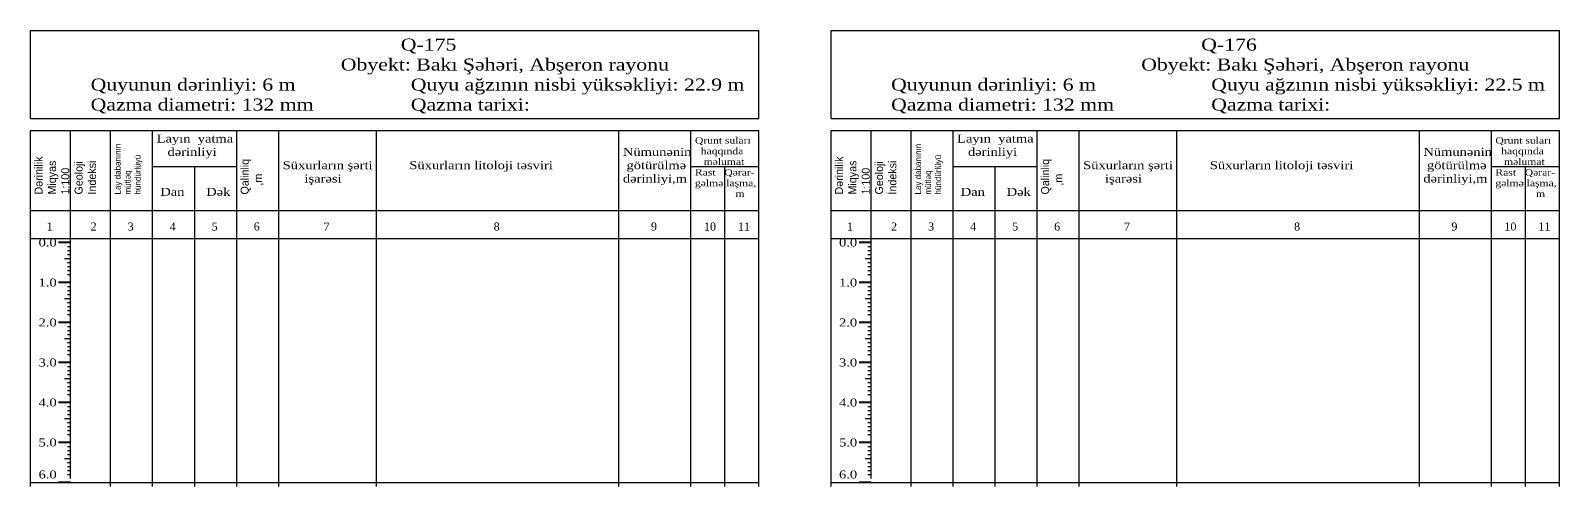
# Model space of a CAD drawing. Header units: metres. Extents: x -12 to 2972, y -44 to 382.
# Drawn here: x 390 to 772, y 258 to 372 of the extents above; entities that cross this region are included whole.
import ezdxf

# ---------------------------------------------------------------- set-up
doc = ezdxf.new("R2010")
doc.units = ezdxf.units.M
doc.styles.add('Times New Roman', font='Times New Roman')
doc.styles.add('Times New Roman_Bold', font='Times New Roman', dxfattribs={"width": 1.2})

msp = doc.modelspace()

# ---------------------------------------------------------------- linework, layer by layer
at = {"color": 7}
for p, q in [((390, 372), (572, 372)), ((390, 350), (390, 372)), ((572, 350), (572, 372)), ((590, 372), (772, 372)), ((590, 350), (590, 372)), ((772, 350), (772, 372)), ((390, 350), (572, 350)), ((590, 350), (772, 350)), ((390, 347), (572, 347)), ((390, 258), (390, 347)), ((400, 320), (400, 347)), ((410, 258), (410, 347)), ((420.5, 258), (420.5, 347)), ((441.5, 258), (441.5, 347)), ((452, 258), (452, 347)), ((476.4, 258), (476.4, 347)), ((537, 258), (537, 347)), ((555, 258), (555, 347)), ((572, 259), (572, 347)), ((572, 258), (572, 347)), ((590, 347), (772, 347)), ((590, 258), (590, 347)), ((600, 320), (600, 347)), ((610, 258), (610, 347)), ((620.5, 258), (620.5, 347)), ((641.5, 258), (641.5, 347)), ((652, 258), (652, 347)), ((676.4, 258), (676.4, 347)), ((737, 258), (737, 347)), ((755, 258), (755, 347)), ((772, 259), (772, 347)), ((772, 258), (772, 347)), ((420.5, 338), (441.5, 338)), ((431, 258), (431, 338)), ((555, 338), (572, 338)), ((563.5, 258), (563.5, 338)), ((620.5, 338), (641.5, 338)), ((631, 258), (631, 338)), ((755, 338), (772, 338)), ((763.5, 258), (763.5, 338)), ((390, 327), (572, 327)), ((590, 327), (772, 327)), ((390, 320), (572, 320)), ((590, 320), (772, 320)), ((390, 259), (572, 259)), ((590, 259), (772, 259))]:
    msp.add_line(p, q, dxfattribs=at)
for p, q in [((397, 319.19), (400, 319.19)), ((397, 319.18), (400, 319.18)), ((397, 319.17), (400, 319.17)), ((397, 319.16), (400, 319.16)), ((397, 319.15), (400, 319.15)), ((397, 319.14), (400, 319.14)), ((397, 319.13), (400, 319.13)), ((397, 319.12), (400, 319.12)), ((397, 319.11), (400, 319.11)), ((397, 319.1), (400, 319.1)), ((397, 319.09), (400, 319.09)), ((397, 319.08), (400, 319.08)), ((397, 319.07), (400, 319.07)), ((397, 319.06), (400, 319.06)), ((397, 319.05), (400, 319.05)), ((397, 319.04), (400, 319.04)), ((397, 319.03), (400, 319.03)), ((397, 319.02), (400, 319.02)), ((397, 319.01), (400, 319.01)), ((397, 319), (400, 319)), ((399.2, 319), (400, 319)), ((399.2, 318), (400, 318)), ((400, 260), (400, 320)), ((597, 319.19), (600, 319.19)), ((597, 319.18), (600, 319.18)), ((597, 319.17), (600, 319.17)), ((597, 319.16), (600, 319.16)), ((597, 319.15), (600, 319.15)), ((597, 319.14), (600, 319.14)), ((597, 319.13), (600, 319.13)), ((597, 319.12), (600, 319.12)), ((597, 319.11), (600, 319.11)), ((597, 319.1), (600, 319.1)), ((597, 319.09), (600, 319.09)), ((597, 319.08), (600, 319.08)), ((597, 319.07), (600, 319.07)), ((597, 319.06), (600, 319.06)), ((597, 319.05), (600, 319.05)), ((597, 319.04), (600, 319.04)), ((597, 319.03), (600, 319.03)), ((597, 319.02), (600, 319.02)), ((597, 319.01), (600, 319.01)), ((597, 319), (600, 319)), ((599.2, 319), (600, 319)), ((599.2, 318), (600, 318)), ((600, 260), (600, 320)), ((398.5, 315), (400, 315)), ((399.2, 317), (400, 317)), ((399.2, 316), (400, 316)), ((399.2, 314), (400, 314)), ((598.5, 315), (600, 315)), ((599.2, 317), (600, 317)), ((599.2, 316), (600, 316)), ((599.2, 314), (600, 314)), ((399.2, 313), (400, 313)), ((399.2, 312), (400, 312)), ((399.2, 311), (400, 311)), ((599.2, 313), (600, 313)), ((599.2, 312), (600, 312)), ((599.2, 311), (600, 311)), ((397, 309.19), (400, 309.19)), ((397, 309.18), (400, 309.18)), ((397, 309.17), (400, 309.17)), ((397, 309.16), (400, 309.16)), ((397, 309.15), (400, 309.15)), ((397, 309.14), (400, 309.14)), ((397, 309.13), (400, 309.13)), ((397, 309.12), (400, 309.12)), ((397, 309.11), (400, 309.11)), ((397, 309.1), (400, 309.1)), ((397, 309.09), (400, 309.09)), ((397, 309.08), (400, 309.08)), ((397, 309.07), (400, 309.07)), ((397, 309.06), (400, 309.06)), ((397, 309.05), (400, 309.05)), ((397, 309.04), (400, 309.04)), ((397, 309.03), (400, 309.03)), ((397, 309.02), (400, 309.02)), ((397, 309.01), (400, 309.01)), ((397, 309), (400, 309)), ((399.2, 309), (400, 309)), ((399.2, 308), (400, 308)), ((399.2, 307), (400, 307)), ((399.2, 306), (400, 306)), ((597, 309.19), (600, 309.19)), ((597, 309.18), (600, 309.18)), ((597, 309.17), (600, 309.17)), ((597, 309.16), (600, 309.16)), ((597, 309.15), (600, 309.15)), ((597, 309.14), (600, 309.14)), ((597, 309.13), (600, 309.13)), ((597, 309.12), (600, 309.12)), ((597, 309.11), (600, 309.11)), ((597, 309.1), (600, 309.1)), ((597, 309.09), (600, 309.09)), ((597, 309.08), (600, 309.08)), ((597, 309.07), (600, 309.07)), ((597, 309.06), (600, 309.06)), ((597, 309.05), (600, 309.05)), ((597, 309.04), (600, 309.04)), ((597, 309.03), (600, 309.03)), ((597, 309.02), (600, 309.02)), ((597, 309.01), (600, 309.01)), ((597, 309), (600, 309)), ((599.2, 309), (600, 309)), ((599.2, 308), (600, 308)), ((599.2, 307), (600, 307)), ((599.2, 306), (600, 306)), ((398.5, 305), (400, 305)), ((399.2, 304), (400, 304)), ((399.2, 303), (400, 303)), ((399.2, 302), (400, 302)), ((598.5, 305), (600, 305)), ((599.2, 304), (600, 304)), ((599.2, 303), (600, 303)), ((599.2, 302), (600, 302)), ((397, 299.19), (400, 299.19)), ((397, 299.18), (400, 299.18)), ((397, 299.17), (400, 299.17)), ((397, 299.16), (400, 299.16)), ((397, 299.15), (400, 299.15)), ((397, 299.14), (400, 299.14)), ((397, 299.13), (400, 299.13)), ((397, 299.12), (400, 299.12)), ((397, 299.11), (400, 299.11)), ((397, 299.1), (400, 299.1)), ((397, 299.09), (400, 299.09)), ((397, 299.08), (400, 299.08)), ((397, 299.07), (400, 299.07)), ((397, 299.06), (400, 299.06)), ((397, 299.05), (400, 299.05)), ((397, 299.04), (400, 299.04)), ((397, 299.03), (400, 299.03)), ((397, 299.02), (400, 299.02)), ((397, 299.01), (400, 299.01)), ((397, 299), (400, 299)), ((399.2, 301), (400, 301)), ((399.2, 299), (400, 299)), ((399.2, 298), (400, 298)), ((597, 299.19), (600, 299.19)), ((597, 299.18), (600, 299.18)), ((597, 299.17), (600, 299.17)), ((597, 299.16), (600, 299.16)), ((597, 299.15), (600, 299.15)), ((597, 299.14), (600, 299.14)), ((597, 299.13), (600, 299.13)), ((597, 299.12), (600, 299.12)), ((597, 299.11), (600, 299.11)), ((597, 299.1), (600, 299.1)), ((597, 299.09), (600, 299.09)), ((597, 299.08), (600, 299.08)), ((597, 299.07), (600, 299.07)), ((597, 299.06), (600, 299.06)), ((597, 299.05), (600, 299.05)), ((597, 299.04), (600, 299.04)), ((597, 299.03), (600, 299.03)), ((597, 299.02), (600, 299.02)), ((597, 299.01), (600, 299.01)), ((597, 299), (600, 299)), ((599.2, 301), (600, 301)), ((599.2, 299), (600, 299)), ((599.2, 298), (600, 298)), ((398.5, 295), (400, 295)), ((399.2, 297), (400, 297)), ((399.2, 296), (400, 296)), ((598.5, 295), (600, 295)), ((599.2, 297), (600, 297)), ((599.2, 296), (600, 296)), ((399.2, 294), (400, 294)), ((399.2, 293), (400, 293)), ((399.2, 292), (400, 292)), ((399.2, 291), (400, 291)), ((599.2, 294), (600, 294)), ((599.2, 293), (600, 293)), ((599.2, 292), (600, 292)), ((599.2, 291), (600, 291)), ((397, 289.19), (400, 289.19)), ((397, 289.18), (400, 289.18)), ((397, 289.17), (400, 289.17)), ((397, 289.16), (400, 289.16)), ((397, 289.15), (400, 289.15)), ((397, 289.14), (400, 289.14)), ((397, 289.13), (400, 289.13)), ((397, 289.12), (400, 289.12)), ((397, 289.11), (400, 289.11)), ((397, 289.1), (400, 289.1)), ((397, 289.09), (400, 289.09)), ((397, 289.08), (400, 289.08)), ((397, 289.07), (400, 289.07)), ((397, 289.06), (400, 289.06)), ((397, 289.05), (400, 289.05)), ((397, 289.04), (400, 289.04)), ((397, 289.03), (400, 289.03)), ((397, 289.02), (400, 289.02)), ((397, 289.01), (400, 289.01)), ((397, 289), (400, 289)), ((399.2, 289), (400, 289)), ((399.2, 288), (400, 288)), ((399.2, 287), (400, 287)), ((597, 289.19), (600, 289.19)), ((597, 289.18), (600, 289.18)), ((597, 289.17), (600, 289.17)), ((597, 289.16), (600, 289.16)), ((597, 289.15), (600, 289.15)), ((597, 289.14), (600, 289.14)), ((597, 289.13), (600, 289.13)), ((597, 289.12), (600, 289.12)), ((597, 289.11), (600, 289.11)), ((597, 289.1), (600, 289.1)), ((597, 289.09), (600, 289.09)), ((597, 289.08), (600, 289.08)), ((597, 289.07), (600, 289.07)), ((597, 289.06), (600, 289.06)), ((597, 289.05), (600, 289.05)), ((597, 289.04), (600, 289.04)), ((597, 289.03), (600, 289.03)), ((597, 289.02), (600, 289.02)), ((597, 289.01), (600, 289.01)), ((597, 289), (600, 289)), ((599.2, 289), (600, 289)), ((599.2, 288), (600, 288)), ((599.2, 287), (600, 287)), ((398.5, 285), (400, 285)), ((399.2, 286), (400, 286)), ((399.2, 284), (400, 284)), ((399.2, 283), (400, 283)), ((598.5, 285), (600, 285)), ((599.2, 286), (600, 286)), ((599.2, 284), (600, 284)), ((599.2, 283), (600, 283)), ((397, 279.19), (400, 279.19)), ((397, 279.18), (400, 279.18)), ((397, 279.17), (400, 279.17)), ((397, 279.16), (400, 279.16)), ((397, 279.15), (400, 279.15)), ((397, 279.14), (400, 279.14)), ((397, 279.13), (400, 279.13)), ((397, 279.12), (400, 279.12)), ((397, 279.11), (400, 279.11)), ((397, 279.1), (400, 279.1)), ((397, 279.09), (400, 279.09)), ((397, 279.08), (400, 279.08)), ((397, 279.07), (400, 279.07)), ((397, 279.06), (400, 279.06)), ((397, 279.05), (400, 279.05)), ((397, 279.04), (400, 279.04)), ((397, 279.03), (400, 279.03)), ((397, 279.02), (400, 279.02)), ((397, 279.01), (400, 279.01)), ((397, 279), (400, 279)), ((399.2, 282), (400, 282)), ((399.2, 281), (400, 281)), ((399.2, 279), (400, 279)), ((597, 279.19), (600, 279.19)), ((597, 279.18), (600, 279.18)), ((597, 279.17), (600, 279.17)), ((597, 279.16), (600, 279.16)), ((597, 279.15), (600, 279.15)), ((597, 279.14), (600, 279.14)), ((597, 279.13), (600, 279.13)), ((597, 279.12), (600, 279.12)), ((597, 279.11), (600, 279.11)), ((597, 279.1), (600, 279.1)), ((597, 279.09), (600, 279.09)), ((597, 279.08), (600, 279.08)), ((597, 279.07), (600, 279.07)), ((597, 279.06), (600, 279.06)), ((597, 279.05), (600, 279.05)), ((597, 279.04), (600, 279.04)), ((597, 279.03), (600, 279.03)), ((597, 279.02), (600, 279.02)), ((597, 279.01), (600, 279.01)), ((597, 279), (600, 279)), ((599.2, 282), (600, 282)), ((599.2, 281), (600, 281)), ((599.2, 279), (600, 279)), ((399.2, 278), (400, 278)), ((399.2, 277), (400, 277)), ((399.2, 276), (400, 276)), ((599.2, 278), (600, 278)), ((599.2, 277), (600, 277)), ((599.2, 276), (600, 276)), ((398.5, 275), (400, 275)), ((399.2, 274), (400, 274)), ((399.2, 273), (400, 273)), ((399.2, 272), (400, 272)), ((598.5, 275), (600, 275)), ((599.2, 274), (600, 274)), ((599.2, 273), (600, 273)), ((599.2, 272), (600, 272)), ((397, 269.19), (400, 269.19)), ((397, 269.18), (400, 269.18)), ((397, 269.17), (400, 269.17)), ((397, 269.16), (400, 269.16)), ((397, 269.15), (400, 269.15)), ((397, 269.14), (400, 269.14)), ((397, 269.13), (400, 269.13)), ((397, 269.12), (400, 269.12)), ((397, 269.11), (400, 269.11)), ((397, 269.1), (400, 269.1)), ((397, 269.09), (400, 269.09)), ((397, 269.08), (400, 269.08)), ((397, 269.07), (400, 269.07)), ((397, 269.06), (400, 269.06)), ((397, 269.05), (400, 269.05)), ((397, 269.04), (400, 269.04)), ((397, 269.03), (400, 269.03)), ((397, 269.02), (400, 269.02)), ((397, 269.01), (400, 269.01)), ((397, 269), (400, 269)), ((399.2, 271), (400, 271)), ((399.2, 269), (400, 269)), ((399.2, 268), (400, 268)), ((597, 269.19), (600, 269.19)), ((597, 269.18), (600, 269.18)), ((597, 269.17), (600, 269.17)), ((597, 269.16), (600, 269.16)), ((597, 269.15), (600, 269.15)), ((597, 269.14), (600, 269.14)), ((597, 269.13), (600, 269.13)), ((597, 269.12), (600, 269.12)), ((597, 269.11), (600, 269.11)), ((597, 269.1), (600, 269.1)), ((597, 269.09), (600, 269.09)), ((597, 269.08), (600, 269.08)), ((597, 269.07), (600, 269.07)), ((597, 269.06), (600, 269.06)), ((597, 269.05), (600, 269.05)), ((597, 269.04), (600, 269.04)), ((597, 269.03), (600, 269.03)), ((597, 269.02), (600, 269.02)), ((597, 269.01), (600, 269.01)), ((597, 269), (600, 269)), ((599.2, 271), (600, 271)), ((599.2, 269), (600, 269)), ((599.2, 268), (600, 268)), ((398.5, 265), (400, 265)), ((399.2, 267), (400, 267)), ((399.2, 266), (400, 266)), ((399.2, 264), (400, 264)), ((598.5, 265), (600, 265)), ((599.2, 267), (600, 267)), ((599.2, 266), (600, 266)), ((599.2, 264), (600, 264)), ((399.2, 263), (400, 263)), ((399.2, 262), (400, 262)), ((399.2, 261), (400, 261)), ((599.2, 263), (600, 263)), ((599.2, 262), (600, 262)), ((599.2, 261), (600, 261)), ((397, 259.19), (400, 259.19)), ((397, 259.18), (400, 259.18)), ((397, 259.17), (400, 259.17)), ((397, 259.16), (400, 259.16)), ((397, 259.15), (400, 259.15)), ((397, 259.14), (400, 259.14)), ((397, 259.13), (400, 259.13)), ((397, 259.12), (400, 259.12)), ((397, 259.11), (400, 259.11)), ((397, 259.1), (400, 259.1)), ((397, 259.09), (400, 259.09)), ((397, 259.08), (400, 259.08)), ((397, 259.07), (400, 259.07)), ((397, 259.06), (400, 259.06)), ((397, 259.05), (400, 259.05)), ((397, 259.04), (400, 259.04)), ((397, 259.03), (400, 259.03)), ((397, 259.02), (400, 259.02)), ((397, 259.01), (400, 259.01)), ((397, 259), (400, 259)), ((597, 259.19), (600, 259.19)), ((597, 259.18), (600, 259.18)), ((597, 259.17), (600, 259.17)), ((597, 259.16), (600, 259.16)), ((597, 259.15), (600, 259.15)), ((597, 259.14), (600, 259.14)), ((597, 259.13), (600, 259.13)), ((597, 259.12), (600, 259.12)), ((597, 259.11), (600, 259.11)), ((597, 259.1), (600, 259.1)), ((597, 259.09), (600, 259.09)), ((597, 259.08), (600, 259.08)), ((597, 259.07), (600, 259.07)), ((597, 259.06), (600, 259.06)), ((597, 259.05), (600, 259.05)), ((597, 259.04), (600, 259.04)), ((597, 259.03), (600, 259.03)), ((597, 259.02), (600, 259.02)), ((597, 259.01), (600, 259.01)), ((597, 259), (600, 259))]:
    msp.add_line(p, q)

# ---------------------------------------------------------------- texts
at = {"attachment_point": 1}
for s, insert, char_height, style in [('Q-175', (482.5, 370), 3, 'Times New Roman_Bold'), ('Q-176', (682.5, 370), 3, 'Times New Roman_Bold'), ('Obyekt: Bakı Şəhəri, Abşeron rayonu', (467.5, 365), 3, 'Times New Roman_Bold'), ('Obyekt: Bakı Şəhəri, Abşeron rayonu', (667.5, 365), 3, 'Times New Roman_Bold'), ('Quyunun dərinliyi: 6 m', (405, 360), 3, 'Times New Roman_Bold'), ('Quyu ağzının nisbi yüksəkliyi: 22.9 m', (485, 360), 3, 'Times New Roman_Bold'), ('Quyunun dərinliyi: 6 m', (605, 360), 3, 'Times New Roman_Bold'), ('Quyu ağzının nisbi yüksəkliyi: 22.5 m', (685, 360), 3, 'Times New Roman_Bold'), ('Qazma diametri: 132 mm', (405, 355), 3, 'Times New Roman_Bold'), ('Qazma tarixi:  ', (485, 355), 3, 'Times New Roman_Bold'), ('Qazma diametri: 132 mm', (605, 355), 3, 'Times New Roman_Bold'), ('Qazma tarixi:  ', (685, 355), 3, 'Times New Roman_Bold'), ('Layın  yatma\\P   dərinliyi\\P \\P \\P Dan      Dək', (421.5, 346), 2, 'Times New Roman_Bold'), (' \\PQrunt suları\\P  haqqında\\P   məlumat\\PRast   Qərar-\\Pgəlmə laşma,\\P              m ', (556, 348), 1.6, 'Times New Roman_Bold'), ('Layın  yatma\\P   dərinliyi\\P \\P \\P Dan      Dək', (621.5, 346), 2, 'Times New Roman_Bold'), (' \\PQrunt suları\\P  haqqında\\P   məlumat\\PRast   Qərar-\\Pgəlmə laşma,\\P              m ', (756, 348), 1.6, 'Times New Roman_Bold'), ('\\PNümunənin\\P götürülmə\\Pdərinliyi,m', (538, 346), 2, 'Times New Roman_Bold'), ('\\PNümunənin\\P götürülmə\\Pdərinliyi,m', (738, 346), 2, 'Times New Roman_Bold'), ('\\P\\PSüxurların şərti\\P      işarəsi', (453, 346), 2, 'Times New Roman_Bold'), ('\\P \\P        Süxurların litoloji təsviri', (477.4, 346), 2, 'Times New Roman_Bold'), ('\\P\\PSüxurların şərti\\P      işarəsi', (653, 346), 2, 'Times New Roman_Bold'), ('\\P \\P        Süxurların litoloji təsviri', (677.4, 346), 2, 'Times New Roman_Bold'), ('1', (394, 324), 2, 'Times New Roman'), ('2', (405, 324), 2, 'Times New Roman'), ('3', (414.25, 324), 2, 'Times New Roman'), ('4', (424.75, 324), 2, 'Times New Roman'), ('5', (435.25, 324), 2, 'Times New Roman'), ('6', (445.75, 324), 2, 'Times New Roman'), ('7', (463.2, 324), 2, 'Times New Roman'), ('8', (505.7, 324), 2, 'Times New Roman'), ('9', (545, 324), 2, 'Times New Roman'), ('10', (558.25, 324), 2, 'Times New Roman'), ('11', (566.75, 324), 2, 'Times New Roman'), ('1', (594, 324), 2, 'Times New Roman'), ('2', (605, 324), 2, 'Times New Roman'), ('3', (614.25, 324), 2, 'Times New Roman'), ('4', (624.75, 324), 2, 'Times New Roman'), ('5', (635.25, 324), 2, 'Times New Roman'), ('6', (645.75, 324), 2, 'Times New Roman'), ('7', (663.2, 324), 2, 'Times New Roman'), ('8', (705.7, 324), 2, 'Times New Roman'), ('9', (745, 324), 2, 'Times New Roman'), ('10', (758.25, 324), 2, 'Times New Roman'), ('11', (766.75, 324), 2, 'Times New Roman'), ('0.0', (392, 320), 2, 'Times New Roman_Bold'), ('0.0', (592, 320), 2, 'Times New Roman_Bold'), ('1.0', (392, 310), 2, 'Times New Roman_Bold'), ('1.0', (592, 310), 2, 'Times New Roman_Bold'), ('2.0', (392, 300), 2, 'Times New Roman_Bold'), ('2.0', (592, 300), 2, 'Times New Roman_Bold'), ('3.0', (392, 290), 2, 'Times New Roman_Bold'), ('3.0', (592, 290), 2, 'Times New Roman_Bold'), ('4.0', (392, 280), 2, 'Times New Roman_Bold'), ('4.0', (592, 280), 2, 'Times New Roman_Bold'), ('5.0', (392, 270), 2, 'Times New Roman_Bold'), ('5.0', (592, 270), 2, 'Times New Roman_Bold'), ('6.0', (392, 262), 2, 'Times New Roman_Bold'), ('6.0', (592, 262), 2, 'Times New Roman_Bold')]:
    msp.add_mtext(s, dxfattribs=dict(at, insert=insert, char_height=char_height, style=style))
at = {"attachment_point": 1, "rotation": 90}
for s, insert, char_height in [('Dərinilik\\PMiqyas\\P1:100', (391, 331), 2), ('Lay dabanının\\Pmütləq\\Phündürlüyü', (411, 331), 1.5), ('Dərinilik\\PMiqyas\\P1:100', (591, 331), 2), ('Lay dabanının\\Pmütləq\\Phündürlüyü', (611, 331), 1.5), ('Geoloji\\Pİndeksi', (401, 331), 2), ('Qalinliq\\P   ,m', (442.5, 331), 2), ('Geoloji\\Pİndeksi', (601, 331), 2), ('Qalinliq\\P   ,m', (642.5, 331), 2)]:
    msp.add_mtext(s, dxfattribs=dict(at, insert=insert, char_height=char_height))

doc.saveas('drawing.dxf')
